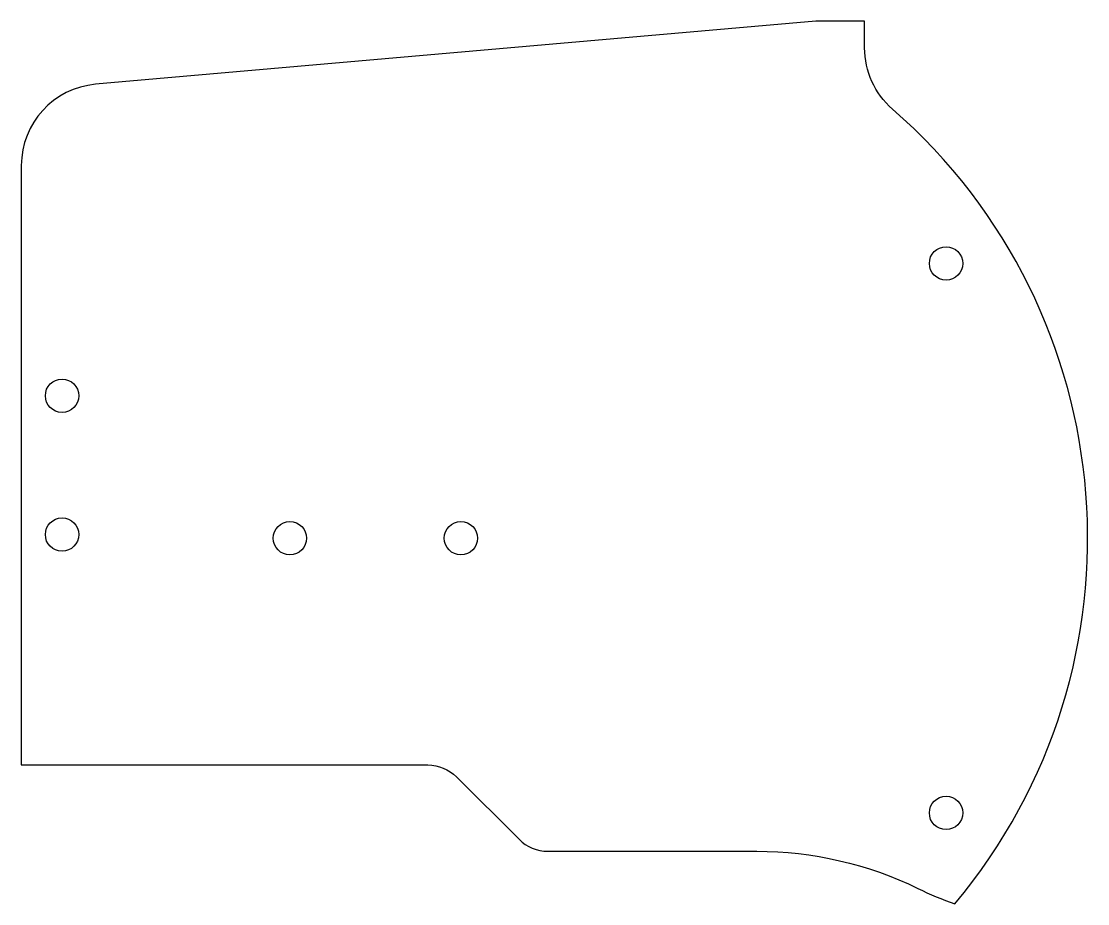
# Model space of a CAD drawing. Header units: millimetres. Extents: x -51 to 80, y -37 to 72.
import ezdxf

# ---------------------------------------------------------------- set-up
doc = ezdxf.new("R2010")
doc.units = ezdxf.units.MM
doc.layers.get('0').update_dxf_attribs({"linetype": 'CONTINUOUS'})

msp = doc.modelspace()

# ---------------------------------------------------------------- linework, layer by layer
msp.add_lwpolyline([(-41.87, 63.78, 0.388879), (-51, 53.82), (-51, -19.87), (-1.07, -19.87, -0.198912), (2.46, -21.33), (10.15, -29.01, 0.198912), (13.68, -30.48), (39.35, -30.48, -0.113692), (59.14, -35.04, 0.041039), (63.69, -36.92, 0.408149), (56.02, 60.74, -0.216621), (52.6, 68.28), (52.6, 71.52), (46.6, 71.52)], format="xyb", close=True)
for centre in [(62.6, 41.77), (-46, 25.5), (-46, 8.45), (-18, 8), (3, 8), (62.6, -25.77)]:
    msp.add_circle(centre, 2.05)

doc.saveas('drawing.dxf')
